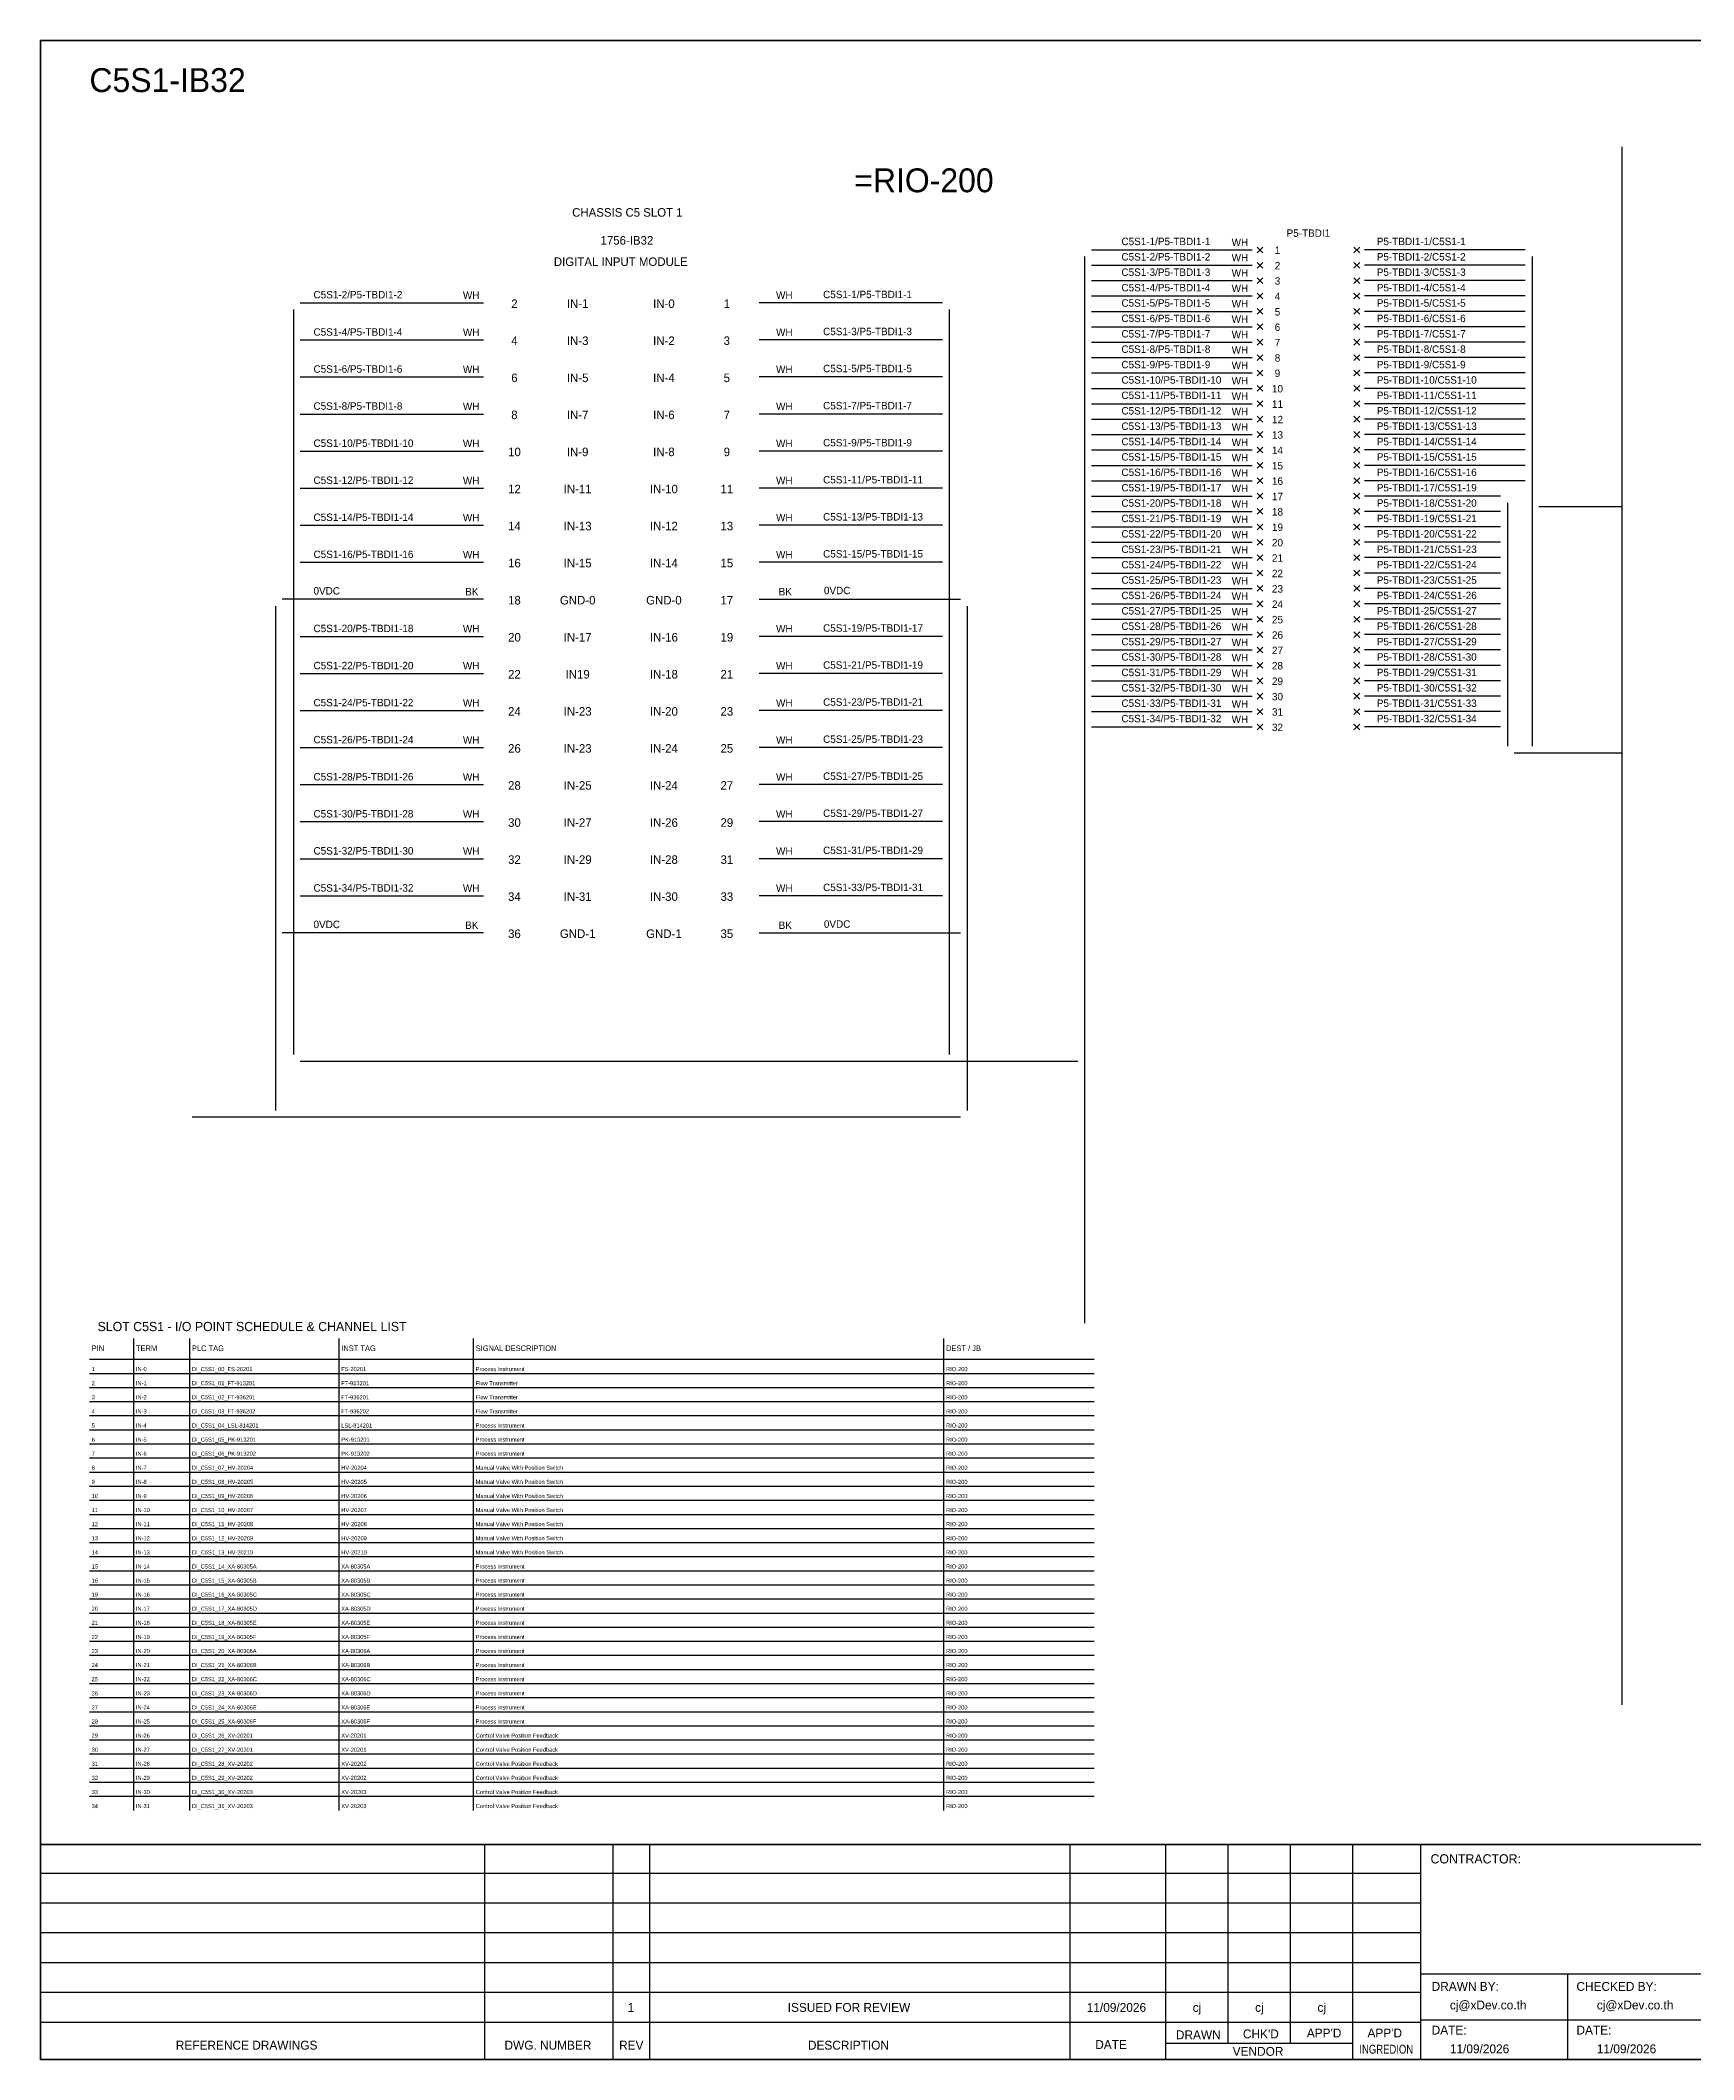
# Model space of a CAD drawing. Header units: metres. Extents: x 0 to 54213, y 0 to 2704.
# Drawn here: x 4193 to 6408, y 0 to 2704 of the extents above; entities that cross this region are included whole.
import ezdxf
from ezdxf.enums import TextEntityAlignment as Align

# ---------------------------------------------------------------- set-up
doc = ezdxf.new("R2010")
doc.units = ezdxf.units.M

msp = doc.modelspace()

# ---------------------------------------------------------------- linework, layer by layer
at = {"color": 1, "ltscale": 25.4}
for p, q in [((5830.5, 2427.5), (5822.9, 2419.9)), ((5822.9, 2427.5), (5830.5, 2419.9)), ((5830.5, 2406.9), (5822.9, 2399.2)), ((5822.9, 2406.9), (5830.5, 2399.2)), ((5952.6, 2427.5), (5960.3, 2419.9)), ((5960.3, 2427.5), (5952.6, 2419.9)), ((5952.6, 2406.9), (5960.3, 2399.2)), ((5960.3, 2406.9), (5952.6, 2399.2)), ((5830.5, 2386.3), (5822.9, 2378.6)), ((5822.9, 2386.3), (5830.5, 2378.6)), ((5952.6, 2386.3), (5960.3, 2378.6)), ((5960.3, 2386.3), (5952.6, 2378.6)), ((5830.5, 2365.7), (5822.9, 2358)), ((5822.9, 2365.7), (5830.5, 2358)), ((5952.6, 2365.7), (5960.3, 2358)), ((5960.3, 2365.7), (5952.6, 2358)), ((5830.5, 2345.1), (5822.9, 2337.4)), ((5822.9, 2345.1), (5830.5, 2337.4)), ((5952.6, 2345.1), (5960.3, 2337.4)), ((5960.3, 2345.1), (5952.6, 2337.4)), ((5830.5, 2324.5), (5822.9, 2316.8)), ((5822.9, 2324.5), (5830.5, 2316.8)), ((5830.5, 2303.9), (5822.9, 2296.2)), ((5822.9, 2303.9), (5830.5, 2296.2)), ((5952.6, 2324.5), (5960.3, 2316.8)), ((5960.3, 2324.5), (5952.6, 2316.8)), ((5952.6, 2303.9), (5960.3, 2296.2)), ((5960.3, 2303.9), (5952.6, 2296.2)), ((5830.5, 2283.2), (5822.9, 2275.6)), ((5822.9, 2283.2), (5830.5, 2275.6)), ((5952.6, 2283.2), (5960.3, 2275.6)), ((5960.3, 2283.2), (5952.6, 2275.6)), ((5830.5, 2262.6), (5822.9, 2255)), ((5822.9, 2262.6), (5830.5, 2255)), ((5952.6, 2262.6), (5960.3, 2255)), ((5960.3, 2262.6), (5952.6, 2255)), ((5830.5, 2242), (5822.9, 2234.3)), ((5822.9, 2242), (5830.5, 2234.3)), ((5830.5, 2221.4), (5822.9, 2213.7)), ((5822.9, 2221.4), (5830.5, 2213.7)), ((5952.6, 2242), (5960.3, 2234.3)), ((5960.3, 2242), (5952.6, 2234.3)), ((5952.6, 2221.4), (5960.3, 2213.7)), ((5960.3, 2221.4), (5952.6, 2213.7)), ((5830.5, 2200.8), (5822.9, 2193.1)), ((5822.9, 2200.8), (5830.5, 2193.1)), ((5952.6, 2200.8), (5960.3, 2193.1)), ((5960.3, 2200.8), (5952.6, 2193.1)), ((5830.5, 2180.2), (5822.9, 2172.5)), ((5822.9, 2180.2), (5830.5, 2172.5)), ((5952.6, 2180.2), (5960.3, 2172.5)), ((5960.3, 2180.2), (5952.6, 2172.5)), ((5830.5, 2159.6), (5822.9, 2151.9)), ((5822.9, 2159.6), (5830.5, 2151.9)), ((5830.5, 2139), (5822.9, 2131.3)), ((5822.9, 2139), (5830.5, 2131.3)), ((5952.6, 2159.6), (5960.3, 2151.9)), ((5960.3, 2159.6), (5952.6, 2151.9)), ((5952.6, 2139), (5960.3, 2131.3)), ((5960.3, 2139), (5952.6, 2131.3)), ((5830.5, 2118.3), (5822.9, 2110.7)), ((5822.9, 2118.3), (5830.5, 2110.7)), ((5952.6, 2118.3), (5960.3, 2110.7)), ((5960.3, 2118.3), (5952.6, 2110.7)), ((5830.5, 2097.7), (5822.9, 2090.1)), ((5822.9, 2097.7), (5830.5, 2090.1)), ((5952.6, 2097.7), (5960.3, 2090.1)), ((5960.3, 2097.7), (5952.6, 2090.1)), ((5830.5, 2077.1), (5822.9, 2069.5)), ((5822.9, 2077.1), (5830.5, 2069.5)), ((5830.5, 2056.5), (5822.9, 2048.8)), ((5822.9, 2056.5), (5830.5, 2048.8)), ((5952.6, 2077.1), (5960.3, 2069.5)), ((5960.3, 2077.1), (5952.6, 2069.5)), ((5952.6, 2056.5), (5960.3, 2048.8)), ((5960.3, 2056.5), (5952.6, 2048.8)), ((5830.5, 2035.9), (5822.9, 2028.2)), ((5822.9, 2035.9), (5830.5, 2028.2)), ((5952.6, 2035.9), (5960.3, 2028.2)), ((5960.3, 2035.9), (5952.6, 2028.2)), ((5830.5, 2015.3), (5822.9, 2007.6)), ((5822.9, 2015.3), (5830.5, 2007.6)), ((5952.6, 2015.3), (5960.3, 2007.6)), ((5960.3, 2015.3), (5952.6, 2007.6)), ((5830.5, 1994.7), (5822.9, 1987)), ((5822.9, 1994.7), (5830.5, 1987)), ((5952.6, 1994.7), (5960.3, 1987)), ((5960.3, 1994.7), (5952.6, 1987)), ((5830.5, 1974.1), (5822.9, 1966.4)), ((5822.9, 1974.1), (5830.5, 1966.4)), ((5830.5, 1953.5), (5822.9, 1945.8)), ((5822.9, 1953.5), (5830.5, 1945.8)), ((5952.6, 1974.1), (5960.3, 1966.4)), ((5960.3, 1974.1), (5952.6, 1966.4)), ((5952.6, 1953.5), (5960.3, 1945.8)), ((5960.3, 1953.5), (5952.6, 1945.8)), ((5830.5, 1932.8), (5822.9, 1925.2)), ((5822.9, 1932.8), (5830.5, 1925.2)), ((5952.6, 1932.8), (5960.3, 1925.2)), ((5960.3, 1932.8), (5952.6, 1925.2)), ((5830.5, 1912.2), (5822.9, 1904.6)), ((5822.9, 1912.2), (5830.5, 1904.6)), ((5952.6, 1912.2), (5960.3, 1904.6)), ((5960.3, 1912.2), (5952.6, 1904.6)), ((5830.5, 1891.6), (5822.9, 1883.9)), ((5822.9, 1891.6), (5830.5, 1883.9)), ((5830.5, 1871), (5822.9, 1863.3)), ((5822.9, 1871), (5830.5, 1863.3)), ((5952.6, 1891.6), (5960.3, 1883.9)), ((5960.3, 1891.6), (5952.6, 1883.9)), ((5952.6, 1871), (5960.3, 1863.3)), ((5960.3, 1871), (5952.6, 1863.3)), ((5830.5, 1850.4), (5822.9, 1842.7)), ((5822.9, 1850.4), (5830.5, 1842.7)), ((5952.6, 1850.4), (5960.3, 1842.7)), ((5960.3, 1850.4), (5952.6, 1842.7)), ((5830.5, 1829.8), (5822.9, 1822.1)), ((5822.9, 1829.8), (5830.5, 1822.1)), ((5952.6, 1829.8), (5960.3, 1822.1)), ((5960.3, 1829.8), (5952.6, 1822.1)), ((5830.5, 1809.2), (5822.9, 1801.5)), ((5822.9, 1809.2), (5830.5, 1801.5)), ((5830.5, 1788.6), (5822.9, 1780.9)), ((5822.9, 1788.6), (5830.5, 1780.9)), ((5952.6, 1809.2), (5960.3, 1801.5)), ((5960.3, 1809.2), (5952.6, 1801.5)), ((5952.6, 1788.6), (5960.3, 1780.9)), ((5960.3, 1788.6), (5952.6, 1780.9))]:
    msp.add_line(p, q, dxfattribs=at)
at = {"color": 7}
for p, q in [((4318.3, 333.8), (4318.3, 965.9)), ((4393.3, 333.8), (4393.3, 965.9)), ((4593.3, 333.8), (4593.3, 965.9)), ((4773.3, 333.8), (4773.3, 965.9)), ((5403.3, 333.8), (5403.3, 965.9)), ((4259, 937.9), (5604.8, 937.9))]:
    msp.add_line(p, q, dxfattribs=at)
at = {"color": 8}
for p, q in [((4259, 919), (5604.8, 919)), ((4259, 900.1), (5604.8, 900.1)), ((4259, 881.3), (5604.8, 881.3)), ((4259, 862.4), (5604.8, 862.4)), ((4259, 843.5), (5604.8, 843.5)), ((4259, 824.6), (5604.8, 824.6)), ((4259, 805.8), (5604.8, 805.8)), ((4259, 786.9), (5604.8, 786.9)), ((4259, 768), (5604.8, 768)), ((4259, 749.1), (5604.8, 749.1)), ((4259, 730.2), (5604.8, 730.2)), ((4259, 711.4), (5604.8, 711.4)), ((4259, 692.5), (5604.8, 692.5)), ((4259, 673.6), (5604.8, 673.6)), ((4259, 654.7), (5604.8, 654.7)), ((4259, 635.8), (5604.8, 635.8)), ((4259, 617), (5604.8, 617)), ((4259, 598.1), (5604.8, 598.1)), ((4259, 579.2), (5604.8, 579.2)), ((4259, 560.3), (5604.8, 560.3)), ((4259, 541.5), (5604.8, 541.5)), ((4259, 522.6), (5604.8, 522.6)), ((4259, 503.7), (5604.8, 503.7)), ((4259, 484.8), (5604.8, 484.8)), ((4259, 465.9), (5604.8, 465.9)), ((4259, 447.1), (5604.8, 447.1)), ((4259, 428.2), (5604.8, 428.2)), ((4259, 409.3), (5604.8, 409.3)), ((4259, 390.4), (5604.8, 390.4)), ((4259, 371.6), (5604.8, 371.6)), ((4259, 352.7), (5604.8, 352.7))]:
    msp.add_line(p, q, dxfattribs=at)
at = {"layer": 'GT_1', "color": 4}
for p, q in [((4788.7, 0), (4788.7, 288.2)), ((4960.6, 0), (4960.6, 288.2)), ((5009.7, 0), (5009.7, 288.2)), ((5572.4, 0), (5572.4, 288.2)), ((5700.7, 0), (5700.7, 288.2)), ((5784.3, 21.8), (5784.3, 288.2)), ((5867.8, 21.8), (5867.8, 288.2)), ((5951.1, 0), (5951.1, 288.2)), ((6042.1, 0), (6042.1, 288.2)), ((6042.1, 249.3), (4193.3, 249.3)), ((6042.1, 209.5), (4193.3, 209.5)), ((6042.1, 169.6), (4193.3, 169.6)), ((6042.1, 129.7), (4193.3, 129.7)), ((6829.1, 114.3), (6042.1, 114.3)), ((6238.9, 0), (6238.9, 114.3)), ((6042.1, 89.7), (4193.3, 89.7)), ((6042, 49.8), (4193.3, 49.8)), ((6829.1, 52.9), (6042.1, 52.9)), ((5951.1, 21.8), (5700.7, 21.8))]:
    msp.add_line(p, q, dxfattribs=at)
at = {"layer": 'HELPPOINT', "color": 4, "lineweight": 35}
for p, q in [((4193.3, 0), (4193.3, 2704.2)), ((4193.3, 2704.2), (8086.6, 2704.2)), ((4193.3, 0), (4193.3, 2704.2)), ((4193.3, 2704.2), (8086.6, 2704.2)), ((8086.6, 0), (4193.3, 0)), ((8086.6, 0), (4193.3, 0))]:
    msp.add_line(p, q, dxfattribs=at)
at = {"layer": 'IE-WIRE', "color": 4, "ltscale": 25.4}
for p, q in [((5591.9, 2414.6), (5591.9, 986.1)), ((5601, 2423.7), (5816.4, 2423.7)), ((6182.1, 2423.7), (5966.7, 2423.7)), ((6191.2, 2414.6), (6191.2, 1759)), ((5601, 2403.1), (5816.4, 2403.1)), ((5601, 2382.5), (5816.4, 2382.5)), ((6182.1, 2403.1), (5966.7, 2403.1)), ((6182.1, 2382.5), (5966.7, 2382.5)), ((4541.4, 2352.7), (4786.7, 2352.7)), ((5401.4, 2352.7), (5156.2, 2352.7)), ((5601, 2361.9), (5816.4, 2361.9)), ((6182.1, 2361.9), (5966.7, 2361.9)), ((4532.3, 2343.6), (4532.3, 1346.2)), ((5410.6, 2343.6), (5410.6, 1346.2)), ((5601, 2341.2), (5816.4, 2341.2)), ((6182.1, 2341.2), (5966.7, 2341.2)), ((4541.4, 2303.1), (4786.7, 2303.1)), ((5401.4, 2303.1), (5156.2, 2303.1)), ((5601, 2320.6), (5816.4, 2320.6)), ((5601, 2300), (5816.4, 2300)), ((6182.1, 2320.6), (5966.7, 2320.6)), ((6182.1, 2300), (5966.7, 2300)), ((5601, 2279.4), (5816.4, 2279.4)), ((6182.1, 2279.4), (5966.7, 2279.4)), ((4541.4, 2253.5), (4786.7, 2253.5)), ((5401.4, 2253.5), (5156.2, 2253.5)), ((5601, 2258.8), (5816.4, 2258.8)), ((6182.1, 2258.8), (5966.7, 2258.8)), ((5601, 2238.2), (5816.4, 2238.2)), ((5601, 2217.6), (5816.4, 2217.6)), ((6182.1, 2238.2), (5966.7, 2238.2)), ((6182.1, 2217.6), (5966.7, 2217.6)), ((4541.4, 2203.8), (4786.7, 2203.8)), ((5401.4, 2203.8), (5156.2, 2203.8)), ((5601, 2197), (5816.4, 2197)), ((6182.1, 2197), (5966.7, 2197)), ((5601, 2176.3), (5816.4, 2176.3)), ((6182.1, 2176.3), (5966.7, 2176.3)), ((4541.4, 2154.2), (4786.7, 2154.2)), ((5401.4, 2154.2), (5156.2, 2154.2)), ((5601, 2155.7), (5816.4, 2155.7)), ((6182.1, 2155.7), (5966.7, 2155.7)), ((5601, 2135.1), (5816.4, 2135.1)), ((5601, 2114.5), (5816.4, 2114.5)), ((6182.1, 2135.1), (5966.7, 2135.1)), ((6182.1, 2114.5), (5966.7, 2114.5)), ((4541.4, 2104.6), (4786.7, 2104.6)), ((5401.4, 2104.6), (5156.2, 2104.6)), ((5601, 2093.9), (5816.4, 2093.9)), ((6149, 2093.9), (5966.7, 2093.9)), ((6158.1, 2084.8), (6158.1, 1759)), ((5601, 2073.3), (5816.4, 2073.3)), ((6149, 2073.3), (5966.7, 2073.3)), ((4541.4, 2055), (4786.7, 2055)), ((5401.4, 2055), (5156.2, 2055)), ((5601, 2052.7), (5816.4, 2052.7)), ((5601, 2032.1), (5816.4, 2032.1)), ((6149, 2052.7), (5966.7, 2052.7)), ((6149, 2032.1), (5966.7, 2032.1)), ((4541.4, 2005.3), (4786.7, 2005.3)), ((5401.4, 2005.3), (5156.2, 2005.3)), ((5601, 2011.5), (5816.4, 2011.5)), ((6149, 2011.5), (5966.7, 2011.5)), ((5601, 1990.8), (5816.4, 1990.8)), ((6149, 1990.8), (5966.7, 1990.8)), ((5601, 1970.2), (5816.4, 1970.2)), ((5601, 1949.6), (5816.4, 1949.6)), ((6149, 1970.2), (5966.7, 1970.2)), ((6149, 1949.6), (5966.7, 1949.6)), ((5601, 1929), (5816.4, 1929)), ((6149, 1929), (5966.7, 1929)), ((4541.4, 1906.1), (4786.7, 1906.1)), ((5401.4, 1906.1), (5156.2, 1906.1)), ((5601, 1908.4), (5816.4, 1908.4)), ((6149, 1908.4), (5966.7, 1908.4)), ((5601, 1887.8), (5816.4, 1887.8)), ((5601, 1867.2), (5816.4, 1867.2)), ((6149, 1887.8), (5966.7, 1887.8)), ((6149, 1867.2), (5966.7, 1867.2)), ((4541.4, 1856.4), (4786.7, 1856.4)), ((5401.4, 1856.4), (5156.2, 1856.4)), ((5601, 1846.6), (5816.4, 1846.6)), ((6149, 1846.6), (5966.7, 1846.6)), ((5601, 1825.9), (5816.4, 1825.9)), ((6149, 1825.9), (5966.7, 1825.9)), ((4541.4, 1806.8), (4786.7, 1806.8)), ((5401.4, 1806.8), (5156.2, 1806.8)), ((5601, 1805.3), (5816.4, 1805.3)), ((6149, 1805.3), (5966.7, 1805.3)), ((5601, 1784.7), (5816.4, 1784.7)), ((6149, 1784.7), (5966.7, 1784.7)), ((4541.4, 1757.2), (4786.7, 1757.2)), ((5401.4, 1757.2), (5156.2, 1757.2)), ((4541.4, 1707.5), (4786.7, 1707.5)), ((5401.4, 1707.5), (5156.2, 1707.5)), ((4541.4, 1657.9), (4786.7, 1657.9)), ((5401.4, 1657.9), (5156.2, 1657.9)), ((4541.4, 1608.3), (4786.7, 1608.3)), ((5401.4, 1608.3), (5156.2, 1608.3)), ((4541.4, 1558.6), (4786.7, 1558.6)), ((5401.4, 1558.6), (5156.2, 1558.6))]:
    msp.add_line(p, q, dxfattribs=at)
at = {"layer": 'IE-WIRE', "color": 4}
for p, q in [((6200.2, 2079.9), (6311.5, 2079.9)), ((6167.1, 1750.1), (6311.5, 1750.1)), ((4541.4, 1337), (5582.7, 1337))]:
    msp.add_line(p, q, dxfattribs=at)
at = {"layer": 'IE-WIRE', "color": 7, "ltscale": 25.4}
for p, q in [((4786.7, 1955.7), (4517.3, 1955.7)), ((5156.2, 1955.7), (5425.6, 1955.7)), ((4508.2, 1946.5), (4508.2, 1270.9)), ((5434.7, 1946.5), (5434.7, 1270.9)), ((4786.7, 1509), (4517.3, 1509)), ((5156.2, 1509), (5425.6, 1509)), ((5425.7, 1262), (4396.7, 1262))]:
    msp.add_line(p, q, dxfattribs=at)
at = {"layer": 'MEMBER', "color": 4, "lineweight": 35}
msp.add_line((4193.3, 288.2), (8086.6, 288.2), dxfattribs=at)
msp.add_line((4193.3, 288.2), (8086.6, 288.2), dxfattribs=at)
at = {"layer": 'x01001-FrameArea'}
msp.add_line((6311.5, 2561.5), (6311.5, 475), dxfattribs=at)

# ---------------------------------------------------------------- texts
at = {"color": 2}
msp.add_text('C5S1-IB32', height=32, dxfattribs=at).set_placement((4259, 2635))
for s, height, p in [('=RIO-200', 32, (5376.7, 2516.8)), ('CHASSIS C5 SLOT 1', 11.441, (4979.5, 2473.8)), ('1756-IB32', 11.44, (4978.9, 2436.4)), ('DIGITAL INPUT MODULE', 11.441, (4970.7, 2407.8)), ('2', 11.4, (4828.2, 2351.6)), ('IN-1', 11.44, (4912.9, 2351.6)), ('IN-0', 11.44, (5028.4, 2351.6)), ('1', 11.4, (5112.7, 2351.6)), ('4', 11.4, (4828.2, 2302)), ('IN-3', 11.44, (4912.9, 2302)), ('IN-2', 11.44, (5028.4, 2302)), ('3', 11.4, (5112.7, 2302)), ('6', 11.4, (4828.2, 2252.3)), ('IN-5', 11.44, (4912.9, 2252.3)), ('IN-4', 11.44, (5028.4, 2252.3)), ('5', 11.4, (5112.7, 2252.3)), ('8', 11.4, (4828.2, 2202.7)), ('IN-7', 11.44, (4912.9, 2202.7)), ('IN-6', 11.44, (5028.4, 2202.7)), ('7', 11.4, (5112.7, 2202.7)), ('10', 11.44, (4828.2, 2153.1)), ('IN-9', 11.44, (4912.9, 2153.1)), ('IN-8', 11.44, (5028.4, 2153.1)), ('9', 11.4, (5112.7, 2153.1)), ('12', 11.44, (4828.2, 2103.4)), ('IN-10', 11.44, (5028.4, 2103.4)), ('IN-11', 11.44, (4912.9, 2103.4)), ('11', 11.44, (5112.7, 2103.4)), ('14', 11.44, (4828.2, 2053.8)), ('IN-13', 11.44, (4912.9, 2053.8)), ('IN-12', 11.44, (5028.4, 2053.8)), ('13', 11.44, (5112.7, 2053.8)), ('16', 11.44, (4828.2, 2004.2)), ('IN-15', 11.44, (4912.9, 2004.2)), ('IN-14', 11.44, (5028.4, 2004.2)), ('15', 11.44, (5112.7, 2004.2)), ('18', 11.44, (4828.2, 1954.5)), ('GND-0', 11.44, (4912.9, 1954.5)), ('GND-0', 11.44, (5028.4, 1954.5)), ('17', 11.44, (5112.7, 1954.5)), ('20', 11.44, (4828.2, 1904.9)), ('IN-17', 11.44, (4912.9, 1904.9)), ('IN-16', 11.44, (5028.4, 1904.9)), ('19', 11.44, (5112.7, 1904.9)), ('22', 11.44, (4828.2, 1855.3)), ('IN19', 11.44, (4912.9, 1855.3)), ('IN-18', 11.44, (5028.4, 1855.3)), ('21', 11.44, (5112.7, 1855.3)), ('24', 11.44, (4828.2, 1805.6)), ('IN-23', 11.44, (4912.9, 1805.6)), ('IN-20', 11.44, (5028.4, 1805.6)), ('23', 11.44, (5112.7, 1805.6)), ('26', 11.44, (4828.2, 1756)), ('IN-23', 11.44, (4912.9, 1756)), ('IN-24', 11.44, (5028.4, 1756)), ('25', 11.44, (5112.7, 1756)), ('28', 11.44, (4828.2, 1706.4)), ('IN-25', 11.44, (4912.9, 1706.4)), ('IN-24', 11.44, (5028.4, 1706.4)), ('27', 11.44, (5112.7, 1706.4)), ('30', 11.44, (4828.2, 1656.7)), ('IN-27', 11.44, (4912.9, 1656.7)), ('IN-26', 11.44, (5028.4, 1656.7)), ('29', 11.44, (5112.7, 1656.7)), ('32', 11.44, (4828.2, 1607.1)), ('IN-29', 11.44, (4912.9, 1607.1)), ('IN-28', 11.44, (5028.4, 1607.1)), ('31', 11.44, (5112.7, 1607.1)), ('34', 11.44, (4828.2, 1557.5)), ('IN-31', 11.44, (4912.9, 1557.5)), ('IN-30', 11.44, (5028.4, 1557.5)), ('33', 11.44, (5112.7, 1557.5)), ('36', 11.44, (4828.2, 1507.8)), ('GND-1', 11.44, (4912.9, 1507.8)), ('GND-1', 11.44, (5028.4, 1507.8)), ('35', 11.44, (5112.7, 1507.8))]:
    msp.add_text(s, height=height, dxfattribs=at).set_placement(p, align=Align.MIDDLE_CENTER)
at = {"color": 4}
for s, height, p in [('C5S1-1/P5-TBDI1-1', 9.949, (5641.2, 2430)), ('WH', 9.95, (5788.8, 2428.9)), ('P5-TBDI1-1/C5S1-1', 9.949, (5983.2, 2430)), ('C5S1-2/P5-TBDI1-2', 9.949, (5641.2, 2409.4)), ('WH', 9.95, (5788.8, 2408.3)), ('P5-TBDI1-2/C5S1-2', 9.949, (5983.2, 2409.4)), ('C5S1-3/P5-TBDI1-3', 9.949, (5641.2, 2388.8)), ('WH', 9.95, (5788.8, 2387.7)), ('P5-TBDI1-3/C5S1-3', 9.949, (5983.2, 2388.8)), ('C5S1-2/P5-TBDI1-2', 9.949, (4559.1, 2358.7)), ('WH', 9.95, (4759.2, 2358)), ('WH', 9.95, (5178.6, 2358)), ('C5S1-1/P5-TBDI1-1', 9.949, (5241.6, 2359)), ('C5S1-4/P5-TBDI1-4', 9.949, (5641.2, 2368.1)), ('C5S1-5/P5-TBDI1-5', 9.949, (5641.2, 2347.5)), ('WH', 9.95, (5788.8, 2367.1)), ('WH', 9.95, (5788.8, 2346.5)), ('P5-TBDI1-4/C5S1-4', 9.949, (5983.2, 2368.1)), ('P5-TBDI1-5/C5S1-5', 9.949, (5983.2, 2347.5)), ('C5S1-6/P5-TBDI1-6', 9.949, (5641.2, 2326.9)), ('WH', 9.95, (5788.8, 2325.9)), ('P5-TBDI1-6/C5S1-6', 9.949, (5983.2, 2326.9)), ('C5S1-4/P5-TBDI1-4', 9.949, (4559.1, 2308.7)), ('WH', 9.95, (4759.2, 2308.4)), ('WH', 9.95, (5178.6, 2308.4)), ('C5S1-3/P5-TBDI1-3', 9.949, (5241.6, 2309.4)), ('C5S1-7/P5-TBDI1-7', 9.949, (5641.2, 2306.3)), ('WH', 9.95, (5788.8, 2305.3)), ('P5-TBDI1-7/C5S1-7', 9.949, (5983.2, 2306.3)), ('C5S1-8/P5-TBDI1-8', 9.949, (5641.2, 2285.7)), ('C5S1-9/P5-TBDI1-9', 9.949, (5641.2, 2265.1)), ('WH', 9.95, (5788.8, 2284.7)), ('WH', 9.95, (5788.8, 2264.1)), ('P5-TBDI1-8/C5S1-8', 9.949, (5983.2, 2285.7)), ('P5-TBDI1-9/C5S1-9', 9.949, (5983.2, 2265.1)), ('C5S1-6/P5-TBDI1-6', 9.949, (4559.1, 2259.1)), ('WH', 9.95, (4759.2, 2258.7)), ('WH', 9.95, (5178.6, 2258.7)), ('C5S1-5/P5-TBDI1-5', 9.949, (5241.6, 2259.8)), ('C5S1-10/P5-TBDI1-10', 9.949, (5641.2, 2244.5)), ('WH', 9.95, (5788.8, 2243.4)), ('P5-TBDI1-10/C5S1-10', 9.949, (5983.2, 2244.5)), ('C5S1-8/P5-TBDI1-8', 9.949, (4559.1, 2209.5)), ('WH', 9.95, (4759.2, 2209.1)), ('WH', 9.95, (5178.6, 2209.1)), ('C5S1-7/P5-TBDI1-7', 9.949, (5241.6, 2210.1)), ('C5S1-11/P5-TBDI1-11', 9.949, (5641.2, 2223.9)), ('WH', 9.95, (5788.8, 2222.8)), ('P5-TBDI1-11/C5S1-11', 9.949, (5983.2, 2223.9)), ('C5S1-12/P5-TBDI1-12', 9.949, (5641.2, 2203.2)), ('C5S1-13/P5-TBDI1-13', 9.949, (5641.2, 2182.6)), ('WH', 9.95, (5788.8, 2202.2)), ('WH', 9.95, (5788.8, 2181.6)), ('P5-TBDI1-12/C5S1-12', 9.949, (5983.2, 2203.2)), ('P5-TBDI1-13/C5S1-13', 9.949, (5983.2, 2182.6)), ('C5S1-10/P5-TBDI1-10', 9.949, (4559.1, 2159.8)), ('WH', 9.95, (4759.2, 2159.5)), ('WH', 9.95, (5178.6, 2159.5)), ('C5S1-9/P5-TBDI1-9', 9.949, (5241.6, 2160.5)), ('C5S1-14/P5-TBDI1-14', 9.949, (5641.2, 2162)), ('WH', 9.95, (5788.8, 2161)), ('P5-TBDI1-14/C5S1-14', 9.949, (5983.2, 2162)), ('C5S1-15/P5-TBDI1-15', 9.949, (5641.2, 2141.4)), ('WH', 9.95, (5788.8, 2140.4)), ('P5-TBDI1-15/C5S1-15', 9.949, (5983.2, 2141.4)), ('C5S1-12/P5-TBDI1-12', 9.949, (4559.1, 2110.2)), ('WH', 9.95, (4759.2, 2109.8)), ('WH', 9.95, (5178.6, 2109.8)), ('C5S1-11/P5-TBDI1-11', 9.949, (5241.6, 2110.9)), ('C5S1-16/P5-TBDI1-16', 9.949, (5641.2, 2120.8)), ('C5S1-19/P5-TBDI1-17', 9.949, (5641.2, 2100.2)), ('WH', 9.95, (5788.8, 2119.8)), ('P5-TBDI1-16/C5S1-16', 9.949, (5983.2, 2120.8)), ('P5-TBDI1-17/C5S1-19', 9.949, (5983.2, 2100.2)), ('C5S1-20/P5-TBDI1-18', 9.949, (5641.2, 2079.6)), ('WH', 9.95, (5788.8, 2099.2)), ('WH', 9.95, (5788.8, 2078.5)), ('P5-TBDI1-18/C5S1-20', 9.949, (5983.2, 2079.6)), ('C5S1-14/P5-TBDI1-14', 9.949, (4559.1, 2060.6)), ('WH', 9.95, (4759.2, 2060.2)), ('WH', 9.95, (5178.6, 2060.2)), ('C5S1-13/P5-TBDI1-13', 9.949, (5241.6, 2061.2)), ('C5S1-21/P5-TBDI1-19', 9.949, (5641.2, 2059)), ('WH', 9.95, (5788.8, 2057.9)), ('P5-TBDI1-19/C5S1-21', 9.949, (5983.2, 2059)), ('C5S1-22/P5-TBDI1-20', 9.949, (5641.2, 2038.4)), ('C5S1-23/P5-TBDI1-21', 9.949, (5641.2, 2017.7)), ('WH', 9.95, (5788.8, 2037.3)), ('P5-TBDI1-20/C5S1-22', 9.949, (5983.2, 2038.4)), ('P5-TBDI1-21/C5S1-23', 9.949, (5983.2, 2017.7)), ('C5S1-16/P5-TBDI1-16', 9.949, (4559.1, 2010.9)), ('WH', 9.95, (4759.2, 2010.6)), ('WH', 9.95, (5178.6, 2010.6)), ('C5S1-15/P5-TBDI1-15', 9.949, (5241.6, 2011.6)), ('C5S1-24/P5-TBDI1-22', 9.949, (5641.2, 1997.1)), ('WH', 9.95, (5788.8, 2016.7)), ('WH', 9.95, (5788.8, 1996.1)), ('P5-TBDI1-22/C5S1-24', 9.949, (5983.2, 1997.1)), ('C5S1-25/P5-TBDI1-23', 9.949, (5641.2, 1976.5)), ('WH', 9.95, (5788.8, 1975.5)), ('P5-TBDI1-23/C5S1-25', 9.949, (5983.2, 1976.5)), ('C5S1-26/P5-TBDI1-24', 9.949, (5641.2, 1955.9)), ('WH', 9.95, (5788.8, 1954.9)), ('P5-TBDI1-24/C5S1-26', 9.949, (5983.2, 1955.9)), ('C5S1-20/P5-TBDI1-18', 9.949, (4559.1, 1911.7)), ('WH', 9.95, (4759.2, 1911.3)), ('WH', 9.95, (5178.6, 1911.3)), ('C5S1-19/P5-TBDI1-17', 9.949, (5241.6, 1912.3)), ('C5S1-27/P5-TBDI1-25', 9.949, (5641.2, 1935.3)), ('C5S1-28/P5-TBDI1-26', 9.949, (5641.2, 1914.7)), ('WH', 9.95, (5788.8, 1934.3)), ('WH', 9.95, (5788.8, 1913.6)), ('P5-TBDI1-25/C5S1-27', 9.949, (5983.2, 1935.3)), ('P5-TBDI1-26/C5S1-28', 9.949, (5983.2, 1914.7)), ('C5S1-29/P5-TBDI1-27', 9.949, (5641.2, 1894.1)), ('WH', 9.95, (5788.8, 1893)), ('P5-TBDI1-27/C5S1-29', 9.949, (5983.2, 1894.1)), ('C5S1-22/P5-TBDI1-20', 9.949, (4559.1, 1862)), ('WH', 9.95, (4759.2, 1861.7)), ('WH', 9.95, (5178.6, 1861.7)), ('C5S1-21/P5-TBDI1-19', 9.949, (5241.6, 1862.7)), ('C5S1-30/P5-TBDI1-28', 9.949, (5641.2, 1873.5)), ('WH', 9.95, (5788.8, 1872.4)), ('P5-TBDI1-28/C5S1-30', 9.949, (5983.2, 1873.5)), ('C5S1-31/P5-TBDI1-29', 9.949, (5641.2, 1852.8)), ('C5S1-32/P5-TBDI1-30', 9.949, (5641.2, 1832.2)), ('WH', 9.95, (5788.8, 1851.8)), ('WH', 9.95, (5788.8, 1831.2)), ('P5-TBDI1-29/C5S1-31', 9.949, (5983.2, 1852.8)), ('P5-TBDI1-30/C5S1-32', 9.949, (5983.2, 1832.2)), ('C5S1-24/P5-TBDI1-22', 9.949, (4559.1, 1812.4)), ('WH', 9.95, (4759.2, 1812)), ('WH', 9.95, (5178.6, 1812)), ('C5S1-23/P5-TBDI1-21', 9.949, (5241.6, 1813.1)), ('C5S1-33/P5-TBDI1-31', 9.949, (5641.2, 1811.6)), ('WH', 9.95, (5788.8, 1810.6)), ('P5-TBDI1-31/C5S1-33', 9.949, (5983.2, 1811.6)), ('C5S1-34/P5-TBDI1-32', 9.949, (5641.2, 1791)), ('WH', 9.95, (5788.8, 1790)), ('P5-TBDI1-32/C5S1-34', 9.949, (5983.2, 1791)), ('C5S1-26/P5-TBDI1-24', 9.949, (4559.1, 1762.8)), ('WH', 9.95, (4759.2, 1762.4)), ('WH', 9.95, (5178.6, 1762.4)), ('C5S1-25/P5-TBDI1-23', 9.949, (5241.6, 1763.4)), ('C5S1-28/P5-TBDI1-26', 9.949, (4559.1, 1713.1)), ('WH', 9.95, (4759.2, 1712.8)), ('WH', 9.95, (5178.6, 1712.8)), ('C5S1-27/P5-TBDI1-25', 9.949, (5241.6, 1713.8)), ('C5S1-30/P5-TBDI1-28', 9.949, (4559.1, 1663.5)), ('WH', 9.95, (4759.2, 1663.1)), ('WH', 9.95, (5178.6, 1663.1)), ('C5S1-29/P5-TBDI1-27', 9.949, (5241.6, 1664.2)), ('C5S1-32/P5-TBDI1-30', 9.949, (4559.1, 1613.9)), ('WH', 9.95, (4759.2, 1613.5)), ('WH', 9.95, (5178.6, 1613.5)), ('C5S1-31/P5-TBDI1-29', 9.949, (5241.6, 1614.5)), ('C5S1-34/P5-TBDI1-32', 9.949, (4559.1, 1564.2)), ('WH', 9.95, (4759.2, 1563.9)), ('WH', 9.95, (5178.6, 1563.9)), ('C5S1-33/P5-TBDI1-31', 9.949, (5241.6, 1564.9))]:
    msp.add_text(s, height=height, dxfattribs=at).set_placement(p)
msp.add_text('P5-TBDI1', height=9.95, dxfattribs=at).set_placement((5891.6, 2446.1), align=Align.MIDDLE_CENTER)
at = {"color": 7}
for s, height, p in [('0VDC', 9.95, (4559.1, 1962)), ('BK', 9.95, (4762.2, 1960.9)), ('BK', 9.95, (5182.1, 1960.9)), ('0VDC', 9.95, (5242.7, 1962.5)), ('0VDC', 9.95, (4559.1, 1515.3)), ('BK', 9.95, (4762.2, 1514.2)), ('BK', 9.95, (5182.1, 1514.2)), ('0VDC', 9.95, (5242.7, 1515.8)), ('1', 5.5, (4262, 922)), ('IN-0', 5.5, (4321.3, 922)), ('DI_C5S1_00_FS-20201', 5.5, (4396.3, 922)), ('FS-20201', 5.5, (4596.3, 922)), ('Process Instrument', 5.5, (4776.3, 922)), ('RIO-200', 5.5, (5406.3, 922)), ('2', 5.5, (4262, 903.1)), ('IN-1', 5.5, (4321.3, 903.1)), ('DI_C5S1_01_FT-913201', 5.5, (4396.3, 903.1)), ('FT-913201', 5.5, (4596.3, 903.1)), ('Flow Transmitter', 5.5, (4776.3, 903.1)), ('RIO-200', 5.5, (5406.3, 903.1)), ('4', 5.5, (4262, 865.4)), ('3', 5.5, (4262, 884.3)), ('IN-2', 5.5, (4321.3, 884.3)), ('IN-3', 5.5, (4321.3, 865.4)), ('DI_C5S1_02_FT-936201', 5.5, (4396.3, 884.3)), ('DI_C5S1_03_FT-936202', 5.5, (4396.3, 865.4)), ('FT-936201', 5.5, (4596.3, 884.3)), ('FT-936202', 5.5, (4596.3, 865.4)), ('Flow Transmitter', 5.5, (4776.3, 884.3)), ('Flow Transmitter', 5.5, (4776.3, 865.4)), ('RIO-200', 5.5, (5406.3, 884.3)), ('RIO-200', 5.5, (5406.3, 865.4)), ('5', 5.5, (4262, 846.5)), ('IN-4', 5.5, (4321.3, 846.5)), ('DI_C5S1_04_LSL-814201', 5.5, (4396.3, 846.5)), ('LSL-814201', 5.5, (4596.3, 846.5)), ('Process Instrument', 5.5, (4776.3, 846.5)), ('RIO-200', 5.5, (5406.3, 846.5)), ('6', 5.5, (4262, 827.6)), ('7', 5.5, (4262, 808.8)), ('IN-5', 5.5, (4321.3, 827.6)), ('IN-6', 5.5, (4321.3, 808.8)), ('DI_C5S1_05_PK-913201', 5.5, (4396.3, 827.6)), ('DI_C5S1_06_PK-913202', 5.5, (4396.3, 808.8)), ('PK-913201', 5.5, (4596.3, 827.6)), ('PK-913202', 5.5, (4596.3, 808.8)), ('Process Instrument', 5.5, (4776.3, 827.6)), ('Process Instrument', 5.5, (4776.3, 808.8)), ('RIO-200', 5.5, (5406.3, 827.6)), ('RIO-200', 5.5, (5406.3, 808.8)), ('8', 5.5, (4262, 789.9)), ('IN-7', 5.5, (4321.3, 789.9)), ('DI_C5S1_07_HV-20204', 5.5, (4396.3, 789.9)), ('HV-20204', 5.5, (4596.3, 789.9)), ('Manual Valve With Position Switch', 5.5, (4776.3, 789.9)), ('RIO-200', 5.5, (5406.3, 789.9)), ('9', 5.5, (4262, 771)), ('10', 5.5, (4262, 752.1)), ('IN-8', 5.5, (4321.3, 771)), ('IN-9', 5.5, (4321.3, 752.1)), ('DI_C5S1_08_HV-20205', 5.5, (4396.3, 771)), ('DI_C5S1_09_HV-20206', 5.5, (4396.3, 752.1)), ('HV-20205', 5.5, (4596.3, 771)), ('HV-20206', 5.5, (4596.3, 752.1)), ('Manual Valve With Position Switch', 5.5, (4776.3, 771)), ('Manual Valve With Position Switch', 5.5, (4776.3, 752.1)), ('RIO-200', 5.5, (5406.3, 771)), ('RIO-200', 5.5, (5406.3, 752.1)), ('11', 5.5, (4262, 733.2)), ('IN-10', 5.5, (4321.3, 733.2)), ('DI_C5S1_10_HV-20207', 5.5, (4396.3, 733.2)), ('HV-20207', 5.5, (4596.3, 733.2)), ('Manual Valve With Position Switch', 5.5, (4776.3, 733.2)), ('RIO-200', 5.5, (5406.3, 733.2)), ('12', 5.5, (4262, 714.4)), ('IN-11', 5.5, (4321.3, 714.4)), ('DI_C5S1_11_HV-20208', 5.5, (4396.3, 714.4)), ('HV-20208', 5.5, (4596.3, 714.4)), ('Manual Valve With Position Switch', 5.5, (4776.3, 714.4)), ('RIO-200', 5.5, (5406.3, 714.4)), ('13', 5.5, (4262, 695.5)), ('14', 5.5, (4262, 676.6)), ('IN-12', 5.5, (4321.3, 695.5)), ('IN-13', 5.5, (4321.3, 676.6)), ('DI_C5S1_12_HV-20209', 5.5, (4396.3, 695.5)), ('DI_C5S1_13_HV-20210', 5.5, (4396.3, 676.6)), ('HV-20209', 5.5, (4596.3, 695.5)), ('HV-20210', 5.5, (4596.3, 676.6)), ('Manual Valve With Position Switch', 5.5, (4776.3, 695.5)), ('Manual Valve With Position Switch', 5.5, (4776.3, 676.6)), ('RIO-200', 5.5, (5406.3, 695.5)), ('RIO-200', 5.5, (5406.3, 676.6)), ('15', 5.5, (4262, 657.7)), ('IN-14', 5.5, (4321.3, 657.7)), ('DI_C5S1_14_XA-80305A', 5.5, (4396.3, 657.7)), ('XA-80305A', 5.5, (4596.3, 657.7)), ('Process Instrument', 5.5, (4776.3, 657.7)), ('RIO-200', 5.5, (5406.3, 657.7)), ('16', 5.5, (4262, 638.8)), ('19', 5.5, (4262, 620)), ('IN-15', 5.5, (4321.3, 638.8)), ('IN-16', 5.5, (4321.3, 620)), ('DI_C5S1_15_XA-80305B', 5.5, (4396.3, 638.8)), ('DI_C5S1_16_XA-80305C', 5.5, (4396.3, 620)), ('XA-80305B', 5.5, (4596.3, 638.8)), ('XA-80305C', 5.5, (4596.3, 620)), ('Process Instrument', 5.5, (4776.3, 638.8)), ('Process Instrument', 5.5, (4776.3, 620)), ('RIO-200', 5.5, (5406.3, 638.8)), ('RIO-200', 5.5, (5406.3, 620)), ('20', 5.5, (4262, 601.1)), ('IN-17', 5.5, (4321.3, 601.1)), ('DI_C5S1_17_XA-80305D', 5.5, (4396.3, 601.1)), ('XA-80305D', 5.5, (4596.3, 601.1)), ('Process Instrument', 5.5, (4776.3, 601.1)), ('RIO-200', 5.5, (5406.3, 601.1)), ('21', 5.5, (4262, 582.2)), ('22', 5.5, (4262, 563.3)), ('IN-18', 5.5, (4321.3, 582.2)), ('IN-19', 5.5, (4321.3, 563.3)), ('DI_C5S1_18_XA-80305E', 5.5, (4396.3, 582.2)), ('DI_C5S1_19_XA-80305F', 5.5, (4396.3, 563.3)), ('XA-80305E', 5.5, (4596.3, 582.2)), ('XA-80305F', 5.5, (4596.3, 563.3)), ('Process Instrument', 5.5, (4776.3, 582.2)), ('Process Instrument', 5.5, (4776.3, 563.3)), ('RIO-200', 5.5, (5406.3, 582.2)), ('RIO-200', 5.5, (5406.3, 563.3)), ('23', 5.5, (4262, 544.5)), ('IN-20', 5.5, (4321.3, 544.5)), ('DI_C5S1_20_XA-80306A', 5.5, (4396.3, 544.5)), ('XA-80306A', 5.5, (4596.3, 544.5)), ('Process Instrument', 5.5, (4776.3, 544.5)), ('RIO-200', 5.5, (5406.3, 544.5)), ('24', 5.5, (4262, 525.6)), ('IN-21', 5.5, (4321.3, 525.6)), ('DI_C5S1_21_XA-80306B', 5.5, (4396.3, 525.6)), ('XA-80306B', 5.5, (4596.3, 525.6)), ('Process Instrument', 5.5, (4776.3, 525.6)), ('RIO-200', 5.5, (5406.3, 525.6)), ('25', 5.5, (4262, 506.7)), ('26', 5.5, (4262, 487.8)), ('IN-22', 5.5, (4321.3, 506.7)), ('IN-23', 5.5, (4321.3, 487.8)), ('DI_C5S1_22_XA-80306C', 5.5, (4396.3, 506.7)), ('DI_C5S1_23_XA-80306D', 5.5, (4396.3, 487.8)), ('XA-80306C', 5.5, (4596.3, 506.7)), ('XA-80306D', 5.5, (4596.3, 487.8)), ('Process Instrument', 5.5, (4776.3, 506.7)), ('Process Instrument', 5.5, (4776.3, 487.8)), ('RIO-200', 5.5, (5406.3, 506.7)), ('RIO-200', 5.5, (5406.3, 487.8)), ('27', 5.5, (4262, 468.9)), ('IN-24', 5.5, (4321.3, 468.9)), ('DI_C5S1_24_XA-80306E', 5.5, (4396.3, 468.9)), ('XA-80306E', 5.5, (4596.3, 468.9)), ('Process Instrument', 5.5, (4776.3, 468.9)), ('RIO-200', 5.5, (5406.3, 468.9)), ('28', 5.5, (4262, 450.1)), ('29', 5.5, (4262, 431.2)), ('IN-25', 5.5, (4321.3, 450.1)), ('IN-26', 5.5, (4321.3, 431.2)), ('DI_C5S1_25_XA-80306F', 5.5, (4396.3, 450.1)), ('DI_C5S1_26_XV-20201', 5.5, (4396.3, 431.2)), ('XA-80306F', 5.5, (4596.3, 450.1)), ('XV-20201', 5.5, (4596.3, 431.2)), ('Control Valve Position Feedback', 5.5, (4776.3, 431.2)), ('Process Instrument', 5.5, (4776.3, 450.1)), ('RIO-200', 5.5, (5406.3, 450.1)), ('RIO-200', 5.5, (5406.3, 431.2)), ('30', 5.5, (4262, 412.3)), ('IN-27', 5.5, (4321.3, 412.3)), ('DI_C5S1_27_XV-20201', 5.5, (4396.3, 412.3)), ('XV-20201', 5.5, (4596.3, 412.3)), ('Control Valve Position Feedback', 5.5, (4776.3, 412.3)), ('RIO-200', 5.5, (5406.3, 412.3)), ('31', 5.5, (4262, 393.4)), ('32', 5.5, (4262, 374.6)), ('IN-28', 5.5, (4321.3, 393.4)), ('IN-29', 5.5, (4321.3, 374.6)), ('DI_C5S1_28_XV-20202', 5.5, (4396.3, 393.4)), ('DI_C5S1_29_XV-20202', 5.5, (4396.3, 374.6)), ('XV-20202', 5.5, (4596.3, 393.4)), ('XV-20202', 5.5, (4596.3, 374.6)), ('Control Valve Position Feedback', 5.5, (4776.3, 393.4)), ('Control Valve Position Feedback', 5.5, (4776.3, 374.6)), ('RIO-200', 5.5, (5406.3, 393.4)), ('RIO-200', 5.5, (5406.3, 374.6)), ('33', 5.5, (4262, 355.7)), ('IN-30', 5.5, (4321.3, 355.7)), ('DI_C5S1_30_XV-20203', 5.5, (4396.3, 355.7)), ('XV-20203', 5.5, (4596.3, 355.7)), ('Control Valve Position Feedback', 5.5, (4776.3, 355.7)), ('RIO-200', 5.5, (5406.3, 355.7)), ('34', 5.5, (4262, 336.8)), ('IN-31', 5.5, (4321.3, 336.8)), ('DI_C5S1_31_XV-20203', 5.5, (4396.3, 336.8)), ('XV-20203', 5.5, (4596.3, 336.8)), ('Control Valve Position Feedback', 5.5, (4776.3, 336.8)), ('RIO-200', 5.5, (5406.3, 336.8))]:
    msp.add_text(s, height=height, dxfattribs=at).set_placement(p)
at = {"color": 3}
for s, p in [('PIN', (4262, 948.9)), ('TERM', (4321.3, 948.9)), ('PLC TAG', (4396.3, 948.9)), ('INST TAG', (4596.3, 948.9)), ('SIGNAL DESCRIPTION', (4776.3, 948.9)), ('DEST / JB', (5406.3, 948.9))]:
    msp.add_text(s, height=7.5, dxfattribs=at).set_placement(p)
at = {"layer": 'MEMBER', "color": 4, "ltscale": 0.8}
for s, height, p in [('SLOT C5S1 - I/O POINT SCHEDULE & CHANNEL LIST', 12.35, (4269.9, 975.6)), ('CONTRACTOR:', 12.35, (6055.2, 262.7)), ('DRAWN BY:', 11.88, (6056.7, 92.1)), ('CHECKED BY:', 11.875, (6250.6, 92.1)), ('cj@xDev.co.th', 11.875, (6081.1, 67.2)), ('cj@xDev.co.th', 11.875, (6277.9, 67.2)), ('DRAWN', 11.88, (5714.1, 27.3)), ("CHK'D", 11.88, (5803.9, 28.5)), ("APP'D", 11.88, (5889.5, 29.7)), ("APP'D", 11.88, (5970.7, 29.7)), ('DATE:', 11.88, (6056.7, 33.6)), ('DATE:', 11.88, (6250.6, 33.6)), ('REFERENCE DRAWINGS', 11.875, (4374.7, 13.4)), ('DWG. NUMBER', 11.875, (4814.9, 13.4)), ('REV', 11.88, (4968.4, 13.4)), ('DESCRIPTION', 11.875, (5221.3, 13.4)), ('DATE', 11.88, (5606.1, 14.2)), ('VENDOR', 11.88, (5790.2, 5.1)), ('11/09/2026', 11.88, (6081.1, 8.5)), ('11/09/2026', 11.88, (6277.9, 8.5))]:
    msp.add_text(s, height=height, dxfattribs=at).set_placement(p)
for s, height, p in [('1', 11.9, (4984.2, 69.9)), ('ISSUED FOR REVIEW', 11.875, (5276.3, 69.9)), ('11/09/2026', 11.88, (5634.5, 69.9)), ('cj', 11.88, (5742.4, 69.9)), ('cj', 11.88, (5826, 69.9)), ('cj', 11.88, (5909.5, 69.9))]:
    msp.add_text(s, height=height, dxfattribs=at).set_placement(p, align=Align.MIDDLE_CENTER)
at = {"layer": 'MEMBER', "color": 4, "ltscale": 0.8, "width": 0.8}
msp.add_text('INGREDION', height=11.88, dxfattribs=at).set_placement((5959.9, 8))
at = {"layer": 'power', "color": 7}
for s, p in [('2', (5850.2, 2402.6)), ('1', (5850.2, 2423.2)), ('3', (5850.2, 2382)), ('4', (5850.2, 2361.3)), ('5', (5850.2, 2340.7)), ('6', (5850.2, 2320.1)), ('7', (5850.2, 2299.5)), ('8', (5850.2, 2278.9)), ('9', (5850.2, 2258.3)), ('10', (5850.2, 2237.7)), ('11', (5850.2, 2217.1)), ('12', (5850.2, 2196.4)), ('13', (5850.2, 2175.8)), ('14', (5850.2, 2155.2)), ('15', (5850.2, 2134.6)), ('16', (5850.2, 2114)), ('17', (5850.2, 2093.4)), ('18', (5850.2, 2072.8)), ('19', (5850.2, 2052.2)), ('20', (5850.2, 2031.6)), ('21', (5850.2, 2010.9)), ('22', (5850.2, 1990.3)), ('23', (5850.2, 1969.7)), ('24', (5850.2, 1949.1)), ('25', (5850.2, 1928.5)), ('26', (5850.2, 1907.9)), ('27', (5850.2, 1887.3)), ('28', (5850.2, 1866.7)), ('29', (5850.2, 1846)), ('30', (5850.2, 1825.4)), ('31', (5850.2, 1804.8)), ('32', (5850.2, 1784.2))]:
    msp.add_text(s, height=9.97, dxfattribs=at).set_placement(p, align=Align.MIDDLE_CENTER)

doc.saveas('drawing.dxf')
